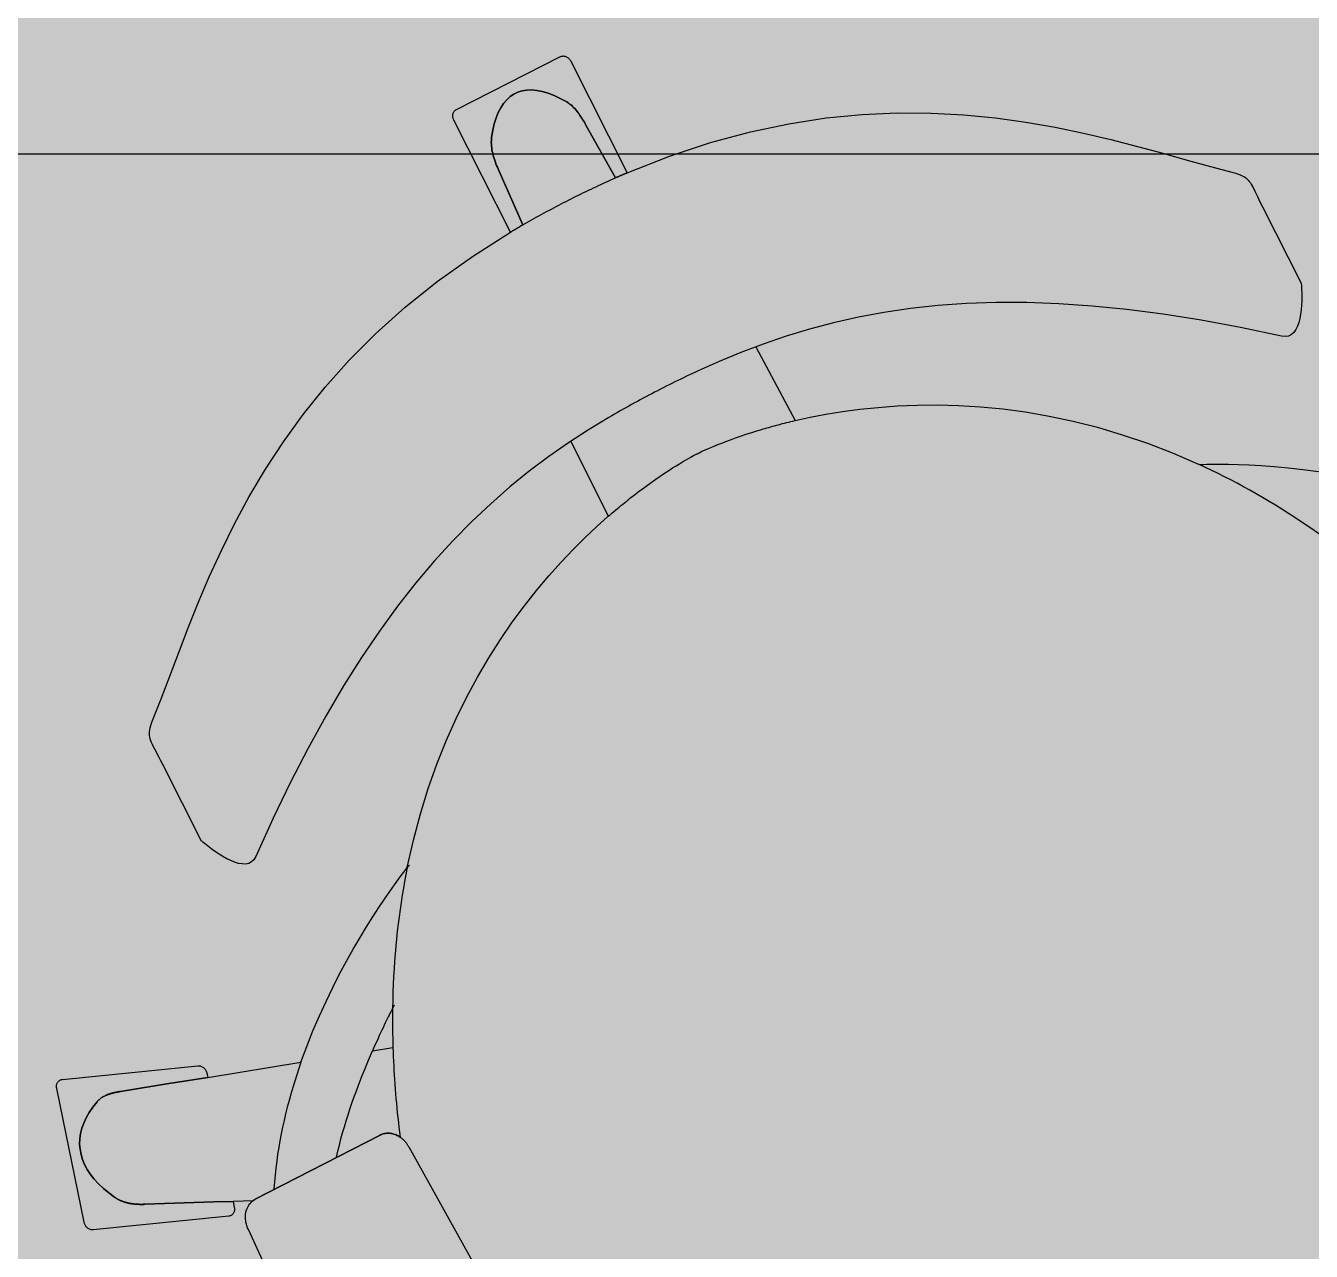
# Model space of a CAD drawing. Header units: metres. Extents: x -2.24 to 2.16, y -4.11 to 3.84.
# Drawn here: x 0.5037 to 0.9098, y 1.8633 to 2.2503 of the extents above; entities that cross this region are included whole.
import ezdxf

# ---------------------------------------------------------------- set-up
doc = ezdxf.new("R2010")
doc.units = ezdxf.units.M
doc.header["$MEASUREMENT"] = 0
for name, color, linetype in [('Poly-DimensionsInterior', 250, 'Continuous'), ('Poly-Furniture', 45, 'Continuous'), ('Poly-RoomsHatch', 161, 'Continuous')]:
    doc.layers.add(name, color=color, linetype=linetype)

msp = doc.modelspace()

# ---------------------------------------------------------------- hatches: boundary and pattern name
at = {"layer": 'Poly-RoomsHatch'}
h = msp.add_hatch(color=161, dxfattribs=at)
h.dxf.hatch_style = 1
h.paths.add_polyline_path([(-1.742447, 2.409847), (-1.742447, -1.724916), (-1.577356, -1.724916), (-1.577356, -2.413977), (1.660155, -2.413977), (1.660155, -1.733229), (1.660155, 2.409847)])

# ---------------------------------------------------------------- linework, layer by layer
at = {"layer": 'Poly-DimensionsInterior', "color": 250}
msp.add_lwpolyline([(0.192128, 2.209847), (1.610155, 2.209847), (1.610155, 2.309847)], dxfattribs=at)
at = {"layer": 'Poly-Furniture', "color": 45}
for points in [[(0.639772, 2.223884), (0.672604, 2.240526)], [(0.672604, 2.240526), (0.672783, 2.240606), (0.672967, 2.240666), (0.673155, 2.240707), (0.673346, 2.24073), (0.673539, 2.240734), (0.673732, 2.240721), (0.673925, 2.24069), (0.674117, 2.240643), (0.674307, 2.240579), (0.674494, 2.240499), (0.674676, 2.240404), (0.674853, 2.240293), (0.675024, 2.240168), (0.675188, 2.240029), (0.675344, 2.239876), (0.67549, 2.239709), (0.675627, 2.23953), (0.675752, 2.239338), (0.675865, 2.239134)], [(0.675865, 2.239134), (0.693745, 2.203859)], [(0.675865, 2.239134), (0.675865, 2.239134)], [(0.650886, 2.215039), (0.651251, 2.217262), (0.651723, 2.219312), (0.652302, 2.221188), (0.652984, 2.222888), (0.653769, 2.22441), (0.654655, 2.225754), (0.65564, 2.226917), (0.656723, 2.227897), (0.657902, 2.228694), (0.659175, 2.229306), (0.660541, 2.22973), (0.661998, 2.229967), (0.663545, 2.230013), (0.665179, 2.229867), (0.6669, 2.229528), (0.668705, 2.228995), (0.670592, 2.228265), (0.672562, 2.227337), (0.67461, 2.226209)], [(0.67461, 2.226209), (0.672562, 2.227337), (0.670592, 2.228265), (0.668705, 2.228995), (0.6669, 2.229528), (0.665179, 2.229867), (0.663545, 2.230013), (0.661998, 2.229967), (0.660541, 2.22973), (0.659175, 2.229306), (0.657902, 2.228694), (0.656723, 2.227897), (0.65564, 2.226916), (0.654655, 2.225754), (0.653769, 2.22441), (0.652984, 2.222888), (0.652302, 2.221188), (0.651724, 2.219312), (0.651251, 2.217262), (0.650886, 2.215039)], [(0.67461, 2.226209), (0.67502, 2.225953), (0.675417, 2.225676), (0.675802, 2.225378), (0.676175, 2.225061), (0.676538, 2.224726), (0.676889, 2.224375), (0.67723, 2.224009), (0.677562, 2.223629), (0.677884, 2.223237), (0.678197, 2.222833), (0.678502, 2.222419), (0.678798, 2.221997), (0.679087, 2.221567), (0.679369, 2.221132), (0.679644, 2.220691), (0.679913, 2.220248), (0.680176, 2.219802), (0.680433, 2.219355), (0.680686, 2.218909)], [(0.680686, 2.218908), (0.680433, 2.219355), (0.680176, 2.219802), (0.679913, 2.220247), (0.679644, 2.220691), (0.679369, 2.221132), (0.679087, 2.221567), (0.678798, 2.221997), (0.678502, 2.222419), (0.678197, 2.222833), (0.677884, 2.223237), (0.677562, 2.223629), (0.67723, 2.224009), (0.676889, 2.224375), (0.676538, 2.224726), (0.676175, 2.225061), (0.675802, 2.225378), (0.675417, 2.225676), (0.67502, 2.225953), (0.67461, 2.226209)], [(0.638968, 2.220431), (0.63887, 2.220643), (0.638789, 2.220857), (0.638725, 2.221073), (0.638677, 2.22129), (0.638645, 2.221506), (0.63863, 2.221721), (0.63863, 2.221933), (0.638646, 2.222141), (0.638676, 2.222344), (0.638722, 2.222542), (0.638783, 2.222733), (0.638858, 2.222916), (0.638948, 2.22309), (0.639052, 2.223253), (0.639169, 2.223406), (0.6393, 2.223547), (0.639444, 2.223674), (0.639602, 2.223787), (0.639772, 2.223884)], [(0.693745, 2.203859), (0.707102, 2.209091), (0.720057, 2.213372), (0.732618, 2.216766), (0.74479, 2.219339), (0.75658, 2.221156), (0.767994, 2.222283), (0.779039, 2.222785), (0.789721, 2.222728), (0.800047, 2.222178), (0.810023, 2.2212), (0.819656, 2.219859), (0.828951, 2.218221), (0.837916, 2.216352), (0.846556, 2.214317), (0.854879, 2.212181), (0.86289, 2.21001), (0.870597, 2.20787), (0.878005, 2.205826), (0.88512, 2.203944)], [(0.656866, 2.18512), (0.638968, 2.220431)], [(0.680686, 2.218909), (0.690064, 2.202268)], [(0.690064, 2.202268), (0.680686, 2.218908)], [(0.653161, 2.204537), (0.652926, 2.20507), (0.652698, 2.205609), (0.652476, 2.206153), (0.652263, 2.206701), (0.652059, 2.207252), (0.651865, 2.207806), (0.651684, 2.208363), (0.651515, 2.208922), (0.651361, 2.209482), (0.651223, 2.210043), (0.651101, 2.210604), (0.650998, 2.211165), (0.650914, 2.211726), (0.650851, 2.212285), (0.650809, 2.212841), (0.650791, 2.213396), (0.650796, 2.213947), (0.650828, 2.214495), (0.650886, 2.215039)], [(0.650886, 2.215039), (0.650828, 2.214495), (0.650797, 2.213947), (0.650791, 2.213396), (0.650809, 2.212841), (0.650851, 2.212284), (0.650914, 2.211726), (0.650998, 2.211165), (0.651101, 2.210604), (0.651223, 2.210043), (0.651361, 2.209482), (0.651515, 2.208922), (0.651684, 2.208363), (0.651865, 2.207806), (0.652059, 2.207252), (0.652263, 2.206701), (0.652476, 2.206153), (0.652698, 2.205609), (0.652926, 2.20507), (0.653161, 2.204537)], [(0.660792, 2.18743), (0.653161, 2.204537)], [(0.653161, 2.204537), (0.660792, 2.18743)], [(0.675215, 2.195245), (0.676007, 2.195645), (0.676798, 2.196042), (0.677588, 2.196435), (0.678376, 2.196825), (0.679164, 2.197212), (0.67995, 2.197595), (0.680736, 2.197975), (0.68152, 2.198351), (0.682303, 2.198725), (0.683085, 2.199094), (0.683865, 2.199461), (0.684644, 2.199824), (0.685423, 2.200183), (0.686199, 2.200539), (0.686975, 2.200892), (0.687749, 2.201241), (0.688522, 2.201587), (0.689294, 2.201929), (0.690064, 2.202268)], [(0.693745, 2.203859), (0.693552, 2.203778), (0.693358, 2.203696), (0.693165, 2.203614), (0.692972, 2.203532), (0.692778, 2.20345), (0.692585, 2.203368), (0.692391, 2.203285), (0.692198, 2.203202), (0.692004, 2.203118), (0.691811, 2.203034), (0.691617, 2.20295), (0.691423, 2.202866), (0.691229, 2.202782), (0.691035, 2.202697), (0.690841, 2.202612), (0.690647, 2.202526), (0.690453, 2.20244), (0.690258, 2.202354), (0.690064, 2.202268)], [(0.690064, 2.202268), (0.690258, 2.202354), (0.690453, 2.20244), (0.690647, 2.202526), (0.690841, 2.202611), (0.691035, 2.202697), (0.691229, 2.202781), (0.691423, 2.202866), (0.691617, 2.20295), (0.691811, 2.203034), (0.692004, 2.203118), (0.692198, 2.203202), (0.692392, 2.203285), (0.692585, 2.203368), (0.692778, 2.20345), (0.692972, 2.203532), (0.693165, 2.203614), (0.693358, 2.203696), (0.693552, 2.203778), (0.693745, 2.203859)], [(0.88512, 2.203944), (0.885971, 2.203712), (0.886731, 2.203471), (0.887408, 2.203217), (0.888013, 2.202945), (0.888553, 2.202648), (0.889039, 2.202323), (0.889478, 2.201964), (0.88988, 2.201566), (0.890254, 2.201124), (0.890608, 2.200632), (0.890952, 2.200086), (0.891295, 2.19948), (0.891645, 2.198809), (0.892012, 2.198068), (0.892404, 2.197252), (0.89283, 2.196356), (0.8933, 2.195374), (0.893823, 2.194302), (0.894406, 2.193134)], [(0.660792, 2.18743), (0.661519, 2.187851), (0.662251, 2.18827), (0.662985, 2.188689), (0.663723, 2.189106), (0.664465, 2.189523), (0.66521, 2.189938), (0.665959, 2.190352), (0.666711, 2.190765), (0.667466, 2.191178), (0.668225, 2.191589), (0.668987, 2.191999), (0.669753, 2.192408), (0.670523, 2.192816), (0.671296, 2.193224), (0.672073, 2.19363), (0.672853, 2.194035), (0.673636, 2.194439), (0.674424, 2.194842), (0.675215, 2.195245)], [(0.894406, 2.193134), (0.90666, 2.168959)], [(0.894406, 2.193134), (0.894406, 2.193134)], [(0.543768, 2.03092), (0.546454, 2.03776), (0.549186, 2.044933), (0.552021, 2.052404), (0.555014, 2.06014), (0.558221, 2.068107), (0.561698, 2.076273), (0.565501, 2.084602), (0.569685, 2.093062), (0.574307, 2.101618), (0.579421, 2.110238), (0.585085, 2.118888), (0.591354, 2.127534), (0.598284, 2.136142), (0.60593, 2.144679), (0.614349, 2.153111), (0.623596, 2.161405), (0.633727, 2.169527), (0.644799, 2.177443), (0.656866, 2.18512)], [(0.660792, 2.18743), (0.660582, 2.187311), (0.660372, 2.187191), (0.660163, 2.18707), (0.659954, 2.18695), (0.659746, 2.186829), (0.659538, 2.186709), (0.65933, 2.186587), (0.659123, 2.186466), (0.658916, 2.186345), (0.658709, 2.186223), (0.658503, 2.186101), (0.658297, 2.185979), (0.658091, 2.185857), (0.657886, 2.185735), (0.657681, 2.185612), (0.657477, 2.185489), (0.657273, 2.185366), (0.657069, 2.185243), (0.656866, 2.18512)], [(0.656866, 2.18512), (0.657069, 2.185243), (0.657273, 2.185366), (0.657477, 2.185489), (0.657681, 2.185612), (0.657886, 2.185735), (0.658091, 2.185857), (0.658297, 2.185979), (0.658503, 2.186101), (0.658709, 2.186223), (0.658916, 2.186345), (0.659123, 2.186466), (0.65933, 2.186587), (0.659538, 2.186708), (0.659746, 2.186829), (0.659954, 2.18695), (0.660163, 2.18707), (0.660372, 2.187191), (0.660582, 2.187311), (0.660792, 2.18743)], [(0.90666, 2.168959), (0.906673, 2.168811), (0.906705, 2.16839), (0.906747, 2.167728), (0.906787, 2.166861), (0.906817, 2.165822), (0.906826, 2.164645), (0.906804, 2.163364), (0.906741, 2.162013), (0.906627, 2.160626), (0.906451, 2.159237), (0.906204, 2.157879), (0.905876, 2.156587), (0.905457, 2.155395), (0.904936, 2.154337), (0.904303, 2.153446), (0.903549, 2.152757), (0.902663, 2.152303), (0.901635, 2.152118), (0.900456, 2.152237)], [(0.900456, 2.152237), (0.88746, 2.154978), (0.875003, 2.157287), (0.863059, 2.159179), (0.851606, 2.160668), (0.84062, 2.161767), (0.830078, 2.162492), (0.819956, 2.162856), (0.810231, 2.162873), (0.80088, 2.162558), (0.791878, 2.161924), (0.783202, 2.160987), (0.77483, 2.15976), (0.766737, 2.158258), (0.7589, 2.156495), (0.751295, 2.154484), (0.743899, 2.152241), (0.736689, 2.149778), (0.72964, 2.147112), (0.72273, 2.144255)], [(0.73433, 2.148914), (0.746775, 2.125615)], [(0.72273, 2.144255), (0.721788, 2.143848), (0.720847, 2.143437), (0.719909, 2.143022), (0.718973, 2.142605), (0.718038, 2.142184), (0.717105, 2.14176), (0.716175, 2.141333), (0.715245, 2.140903), (0.714318, 2.14047), (0.713392, 2.140034), (0.712468, 2.139595), (0.711546, 2.139153), (0.710624, 2.138708), (0.709705, 2.138261), (0.708786, 2.13781), (0.707869, 2.137357), (0.706954, 2.136901), (0.706039, 2.136442), (0.705126, 2.135981)], [(0.705126, 2.135981), (0.704213, 2.135516), (0.7033, 2.135049), (0.702388, 2.134578), (0.701476, 2.134104), (0.700564, 2.133627), (0.699654, 2.133147), (0.698743, 2.132663), (0.697834, 2.132176), (0.696926, 2.131686), (0.696019, 2.131192), (0.695112, 2.130696), (0.694208, 2.130195), (0.693305, 2.129691), (0.692403, 2.129184), (0.691503, 2.128674), (0.690605, 2.12816), (0.689709, 2.127642), (0.688815, 2.127121), (0.687923, 2.126597)], [(0.74677, 2.125612), (0.751482, 2.126643), (0.756474, 2.127598), (0.761736, 2.128456), (0.767258, 2.129196), (0.77303, 2.129798), (0.779042, 2.130239), (0.785283, 2.130499), (0.791745, 2.130555), (0.798416, 2.130388), (0.805287, 2.129976), (0.812347, 2.129298), (0.819586, 2.128331), (0.826995, 2.127056), (0.834564, 2.125451), (0.842281, 2.123495), (0.850138, 2.121167), (0.858124, 2.118444), (0.866229, 2.115307), (0.874442, 2.111734)], [(0.687923, 2.126597), (0.681536, 2.122711), (0.675219, 2.118601), (0.668971, 2.114238), (0.662788, 2.109597), (0.656669, 2.104649), (0.650611, 2.099367), (0.644612, 2.093725), (0.63867, 2.087694), (0.632782, 2.081249), (0.626947, 2.074361), (0.621161, 2.067004), (0.615424, 2.05915), (0.609732, 2.050773), (0.604083, 2.041844), (0.598474, 2.032337), (0.592905, 2.022225), (0.587372, 2.011479), (0.581873, 2.000075), (0.576406, 1.987983)], [(0.735002, 2.122464), (0.735559, 2.122633), (0.736124, 2.122801), (0.736696, 2.12297), (0.737274, 2.123139), (0.73786, 2.123308), (0.738452, 2.123476), (0.739051, 2.123644), (0.739658, 2.123812), (0.740271, 2.12398), (0.74089, 2.124146), (0.741517, 2.124313), (0.74215, 2.124478), (0.74279, 2.124643), (0.743437, 2.124807), (0.744091, 2.12497), (0.744751, 2.125132), (0.745417, 2.125294), (0.74609, 2.125454), (0.74677, 2.125612)], [(0.715586, 2.115027), (0.715645, 2.115057), (0.715818, 2.115145), (0.716106, 2.115287), (0.716506, 2.115482), (0.717017, 2.115725), (0.717638, 2.116013), (0.718367, 2.116343), (0.719202, 2.116713), (0.720142, 2.117118), (0.721186, 2.117557), (0.722333, 2.118025), (0.723579, 2.11852), (0.724925, 2.119038), (0.726369, 2.119576), (0.727909, 2.120132), (0.729544, 2.120702), (0.731272, 2.121282), (0.733092, 2.121871), (0.735002, 2.122464)], [(0.675954, 2.119095), (0.687753, 2.0954)], [(0.698105, 2.103762), (0.699713, 2.104952), (0.701264, 2.106072), (0.702755, 2.107123), (0.704181, 2.108105), (0.70554, 2.109019), (0.706829, 2.109865), (0.708043, 2.110644), (0.709179, 2.111358), (0.710234, 2.112006), (0.711205, 2.112589), (0.712089, 2.113107), (0.712881, 2.113563), (0.713578, 2.113955), (0.714178, 2.114285), (0.714676, 2.114554), (0.715069, 2.114762), (0.715354, 2.114909), (0.715528, 2.114998), (0.715586, 2.115027)], [(0.874442, 2.111734), (0.874721, 2.111747), (0.875538, 2.111777), (0.876867, 2.111811), (0.878678, 2.111838), (0.880944, 2.111843), (0.883637, 2.111814), (0.886729, 2.111739), (0.890193, 2.111604), (0.894, 2.111397), (0.898122, 2.111104), (0.902532, 2.110714), (0.907201, 2.110213), (0.912102, 2.109588), (0.917207, 2.108827), (0.922488, 2.107917), (0.927917, 2.106845), (0.933466, 2.105599), (0.939107, 2.104165), (0.944812, 2.10253)], [(0.912846, 2.089434), (0.910789, 2.090875), (0.908735, 2.092285), (0.906684, 2.093664), (0.904636, 2.095012), (0.902593, 2.096329), (0.900553, 2.097617), (0.898517, 2.098874), (0.896485, 2.100102), (0.894458, 2.1013), (0.892434, 2.10247), (0.890415, 2.10361), (0.888401, 2.104722), (0.886392, 2.105806), (0.884387, 2.106862), (0.882388, 2.10789), (0.880393, 2.108892), (0.878404, 2.109866), (0.876421, 2.110813), (0.874442, 2.111734)], [(0.687756, 2.095394), (0.688335, 2.095897), (0.688911, 2.096393), (0.689483, 2.096881), (0.690052, 2.097363), (0.690617, 2.097837), (0.691179, 2.098305), (0.691737, 2.098765), (0.692292, 2.099219), (0.692842, 2.099666), (0.693388, 2.100106), (0.69393, 2.100539), (0.694468, 2.100965), (0.695002, 2.101384), (0.695531, 2.101797), (0.696055, 2.102203), (0.696575, 2.102603), (0.69709, 2.102996), (0.6976, 2.103382), (0.698105, 2.103762)], [(0.624225, 1.984454), (0.626162, 1.993128), (0.628382, 2.001463), (0.630863, 2.009463), (0.633583, 2.017133), (0.636518, 2.024475), (0.639648, 2.031496), (0.642948, 2.038198), (0.646398, 2.044587), (0.649973, 2.050667), (0.653653, 2.056441), (0.657415, 2.061915), (0.661235, 2.067092), (0.665093, 2.071977), (0.668965, 2.076575), (0.672828, 2.080888), (0.676662, 2.084923), (0.680443, 2.088682), (0.684148, 2.092171), (0.687756, 2.095394)], [(0.546997, 2.01704), (0.5464, 2.018201), (0.545844, 2.019256), (0.54533, 2.020216), (0.54486, 2.02109), (0.544434, 2.021889), (0.544053, 2.022623), (0.543719, 2.023302), (0.543434, 2.023937), (0.543197, 2.024537), (0.54301, 2.025114), (0.542874, 2.025677), (0.542791, 2.026236), (0.542761, 2.026803), (0.542786, 2.027386), (0.542866, 2.027997), (0.543003, 2.028646), (0.543199, 2.029342), (0.543453, 2.030097), (0.543768, 2.03092)], [(0.55925, 1.992865), (0.546997, 2.01704)], [(0.576406, 1.987983), (0.575804, 1.986961), (0.575048, 1.986242), (0.574158, 1.985796), (0.573156, 1.985595), (0.572063, 1.985612), (0.570902, 1.985817), (0.569692, 1.986183), (0.568456, 1.986682), (0.567216, 1.987286), (0.565992, 1.987965), (0.564805, 1.988693), (0.563678, 1.989441), (0.562632, 1.99018), (0.561688, 1.990883), (0.560868, 1.991522), (0.560192, 1.992067), (0.559683, 1.992492), (0.559362, 1.992767), (0.55925, 1.992865)], [(0.59065, 1.922991), (0.592496, 1.928019), (0.594444, 1.932909), (0.596475, 1.937652), (0.59857, 1.942235), (0.600708, 1.946649), (0.60287, 1.950881), (0.605037, 1.954922), (0.607188, 1.958759), (0.609305, 1.962383), (0.611366, 1.965782), (0.613354, 1.968945), (0.615248, 1.971862), (0.617028, 1.974521), (0.618675, 1.976912), (0.620169, 1.979023), (0.621491, 1.980843), (0.62262, 1.982363), (0.623538, 1.98357), (0.624225, 1.984454)], [(0.624225, 1.984454), (0.6238, 1.982302), (0.623394, 1.98013), (0.623006, 1.977938), (0.622637, 1.975725), (0.622288, 1.973493), (0.621958, 1.97124), (0.621648, 1.968966), (0.621358, 1.966673), (0.621089, 1.964358), (0.62084, 1.962024), (0.620613, 1.959668), (0.620408, 1.957292), (0.620224, 1.954894), (0.620063, 1.952476), (0.619924, 1.950037), (0.619808, 1.947577), (0.619716, 1.945096), (0.619647, 1.942594), (0.619602, 1.94007)], [(0.624829, 1.985211), (0.624828, 1.985208), (0.624823, 1.985202), (0.624814, 1.985191), (0.624802, 1.985176), (0.624786, 1.985157), (0.624768, 1.985134), (0.624745, 1.985106), (0.62472, 1.985074), (0.624691, 1.985038), (0.624659, 1.984998), (0.624624, 1.984954), (0.624585, 1.984906), (0.624543, 1.984853), (0.624498, 1.984797), (0.62445, 1.984736), (0.624398, 1.984672), (0.624343, 1.984603), (0.624286, 1.98453), (0.624225, 1.984454)], [(0.624225, 1.984454), (0.624225, 1.984454)], [(0.619597, 1.940067), (0.619422, 1.939727), (0.619224, 1.93934), (0.619005, 1.938907), (0.618765, 1.93843), (0.618504, 1.937909), (0.618225, 1.937345), (0.617927, 1.93674), (0.617611, 1.936095), (0.61728, 1.93541), (0.616932, 1.934687), (0.61657, 1.933927), (0.616195, 1.933131), (0.615806, 1.932301), (0.615406, 1.931436), (0.614994, 1.930538), (0.614573, 1.929609), (0.614142, 1.928649), (0.613703, 1.927659), (0.613256, 1.926641)], [(0.6196, 1.940061), (0.619591, 1.939422), (0.619584, 1.938781), (0.619578, 1.938139), (0.619574, 1.937495), (0.619572, 1.936851), (0.619571, 1.936205), (0.619572, 1.935557), (0.619574, 1.934908), (0.619578, 1.934258), (0.619584, 1.933607), (0.619591, 1.932954), (0.6196, 1.932299), (0.619611, 1.931644), (0.619623, 1.930987), (0.619636, 1.930329), (0.619651, 1.929669), (0.619668, 1.929008), (0.619686, 1.928346), (0.619706, 1.927682)], [(0.619602, 1.94007), (0.619597, 1.940067)], [(0.620116, 1.941056), (0.620115, 1.941053), (0.62011, 1.941044), (0.620102, 1.94103), (0.620092, 1.94101), (0.620079, 1.940985), (0.620062, 1.940954), (0.620043, 1.940918), (0.620021, 1.940876), (0.619996, 1.940829), (0.619969, 1.940776), (0.619938, 1.940718), (0.619905, 1.940655), (0.61987, 1.940587), (0.619831, 1.940513), (0.61979, 1.940435), (0.619747, 1.940351), (0.619701, 1.940262), (0.619653, 1.940169), (0.619602, 1.94007)], [(0.601867, 1.893009), (0.602308, 1.894934), (0.602779, 1.896858), (0.60328, 1.898778), (0.603808, 1.900692), (0.60436, 1.902597), (0.604934, 1.904489), (0.605527, 1.906367), (0.606137, 1.908226), (0.606761, 1.910064), (0.607398, 1.911878), (0.608043, 1.913665), (0.608696, 1.915422), (0.609354, 1.917147), (0.610013, 1.918836), (0.610672, 1.920486), (0.611328, 1.922095), (0.61198, 1.923659), (0.612623, 1.925175), (0.613256, 1.926641)], [(0.613256, 1.926641), (0.619706, 1.927682)], [(0.619706, 1.927682), (0.619755, 1.926249), (0.619812, 1.924811), (0.619876, 1.923366), (0.619948, 1.921915), (0.620027, 1.920457), (0.620114, 1.918993), (0.620209, 1.917523), (0.620312, 1.916046), (0.620422, 1.914563), (0.620541, 1.913074), (0.620667, 1.911578), (0.620802, 1.910076), (0.620944, 1.908567), (0.621095, 1.907051), (0.621254, 1.90553), (0.621421, 1.904001), (0.621597, 1.902466), (0.62178, 1.900925), (0.621973, 1.899377)], [(0.515266, 1.917608), (0.55808, 1.921915)], [(0.55808, 1.921915), (0.558281, 1.921926), (0.558481, 1.921918), (0.55868, 1.921891), (0.558876, 1.921847), (0.559069, 1.921785), (0.559258, 1.921707), (0.559442, 1.921613), (0.559619, 1.921504), (0.55979, 1.921381), (0.559954, 1.921244), (0.560108, 1.921095), (0.560253, 1.920934), (0.560388, 1.920761), (0.560512, 1.920578), (0.560624, 1.920385), (0.560723, 1.920183), (0.560808, 1.919972), (0.560878, 1.919754), (0.560933, 1.919529)], [(0.561205, 1.918232), (0.590645, 1.922988)], [(0.590645, 1.922988), (0.589965, 1.921015), (0.589303, 1.919023), (0.588663, 1.917013), (0.588043, 1.914987), (0.587447, 1.912945), (0.586874, 1.910887), (0.586326, 1.908814), (0.585805, 1.906726), (0.58531, 1.904625), (0.584844, 1.902511), (0.584407, 1.900385), (0.584002, 1.898246), (0.583627, 1.896096), (0.583286, 1.893936), (0.582979, 1.891766), (0.582707, 1.889586), (0.582472, 1.887398), (0.582273, 1.885201), (0.582114, 1.882997)], [(0.590645, 1.922988), (0.590645, 1.922988), (0.590645, 1.922988), (0.590645, 1.922989), (0.590645, 1.922989), (0.590645, 1.922989), (0.590645, 1.92299), (0.590644, 1.92299), (0.590644, 1.92299), (0.590644, 1.922991), (0.590645, 1.922991), (0.590645, 1.922991), (0.590645, 1.922992), (0.590645, 1.922992), (0.590646, 1.922992), (0.590646, 1.922992), (0.590647, 1.922992), (0.590648, 1.922992), (0.590649, 1.922991), (0.59065, 1.922991)], [(0.513487, 1.91476), (0.51345, 1.914986), (0.513431, 1.915208), (0.513428, 1.915426), (0.513442, 1.915639), (0.513472, 1.915846), (0.513517, 1.916046), (0.513578, 1.916237), (0.513652, 1.91642), (0.513741, 1.916594), (0.513843, 1.916757), (0.513957, 1.916909), (0.514084, 1.917048), (0.514222, 1.917175), (0.514372, 1.917287), (0.514532, 1.917384), (0.514702, 1.917466), (0.514881, 1.917531), (0.515069, 1.917579), (0.515266, 1.917608)], [(0.561197, 1.918236), (0.550353, 1.916479)], [(0.550353, 1.916479), (0.561205, 1.918232)], [(0.560933, 1.919529), (0.561197, 1.918236)], [(0.560933, 1.919529), (0.560933, 1.919529)], [(0.522159, 1.87249), (0.513487, 1.91476)], [(0.530268, 1.913023), (0.530244, 1.913016), (0.53022, 1.913008), (0.530197, 1.913001), (0.530173, 1.912993), (0.53015, 1.912986), (0.530126, 1.912978), (0.530103, 1.912971), (0.53008, 1.912963), (0.530057, 1.912955), (0.530034, 1.912947), (0.53001, 1.912939), (0.529987, 1.912931), (0.529964, 1.912924), (0.529942, 1.912916), (0.529919, 1.912908), (0.529896, 1.9129), (0.529873, 1.912892), (0.529851, 1.912884), (0.529828, 1.912877)], [(0.530268, 1.913023), (0.530245, 1.913016), (0.530222, 1.913009), (0.530199, 1.913002), (0.530176, 1.912995), (0.530153, 1.912987), (0.53013, 1.91298), (0.530107, 1.912972), (0.530084, 1.912965), (0.53006, 1.912957), (0.530037, 1.912949), (0.530014, 1.912941), (0.529991, 1.912933), (0.529968, 1.912925), (0.529945, 1.912917), (0.529921, 1.912909), (0.529898, 1.912901), (0.529875, 1.912893), (0.529852, 1.912885), (0.529828, 1.912877)], [(0.529828, 1.912877), (0.529852, 1.912885), (0.529875, 1.912893), (0.529898, 1.912901), (0.529921, 1.912909), (0.529945, 1.912917), (0.529968, 1.912925), (0.529991, 1.912933), (0.530014, 1.912941), (0.530037, 1.912949), (0.53006, 1.912957), (0.530084, 1.912965), (0.530107, 1.912972), (0.53013, 1.91298), (0.530153, 1.912987), (0.530176, 1.912995), (0.530199, 1.913002), (0.530222, 1.913009), (0.530245, 1.913016), (0.530268, 1.913023)], [(0.530482, 1.913094), (0.530471, 1.91309), (0.530459, 1.913087), (0.530448, 1.913083), (0.530437, 1.91308), (0.530425, 1.913076), (0.530414, 1.913073), (0.530402, 1.913069), (0.530391, 1.913066), (0.53038, 1.913062), (0.530368, 1.913059), (0.530357, 1.913055), (0.530346, 1.913051), (0.530334, 1.913047), (0.530323, 1.913044), (0.530312, 1.91304), (0.530301, 1.913036), (0.53029, 1.913031), (0.530279, 1.913027), (0.530268, 1.913023)], [(0.530268, 1.913023), (0.530279, 1.913027), (0.53029, 1.913031), (0.530301, 1.913036), (0.530312, 1.91304), (0.530323, 1.913044), (0.530334, 1.913047), (0.530346, 1.913051), (0.530357, 1.913055), (0.530368, 1.913059), (0.53038, 1.913062), (0.530391, 1.913066), (0.530402, 1.913069), (0.530414, 1.913073), (0.530425, 1.913076), (0.530437, 1.91308), (0.530448, 1.913083), (0.530459, 1.913087), (0.530471, 1.91309), (0.530482, 1.913094)], [(0.531056, 1.913254), (0.531025, 1.913246), (0.530995, 1.913238), (0.530965, 1.91323), (0.530934, 1.913222), (0.530904, 1.913214), (0.530874, 1.913205), (0.530843, 1.913197), (0.530813, 1.913189), (0.530783, 1.91318), (0.530753, 1.913172), (0.530723, 1.913164), (0.530692, 1.913155), (0.530662, 1.913147), (0.530632, 1.913138), (0.530602, 1.913129), (0.530572, 1.91312), (0.530542, 1.913112), (0.530512, 1.913103), (0.530482, 1.913094)], [(0.531056, 1.913254), (0.531025, 1.913246), (0.530995, 1.913238), (0.530965, 1.91323), (0.530934, 1.913222), (0.530904, 1.913214), (0.530874, 1.913205), (0.530843, 1.913197), (0.530813, 1.913189), (0.530783, 1.91318), (0.530753, 1.913172), (0.530723, 1.913164), (0.530692, 1.913155), (0.530662, 1.913147), (0.530632, 1.913138), (0.530602, 1.913129), (0.530572, 1.91312), (0.530542, 1.913112), (0.530512, 1.913103), (0.530482, 1.913094)], [(0.530482, 1.913094), (0.530512, 1.913103), (0.530542, 1.913112), (0.530572, 1.91312), (0.530602, 1.913129), (0.530632, 1.913138), (0.530662, 1.913147), (0.530692, 1.913155), (0.530723, 1.913164), (0.530753, 1.913172), (0.530783, 1.91318), (0.530813, 1.913189), (0.530843, 1.913197), (0.530874, 1.913205), (0.530904, 1.913214), (0.530934, 1.913222), (0.530965, 1.91323), (0.530995, 1.913238), (0.531025, 1.913246), (0.531056, 1.913254)], [(0.531729, 1.91342), (0.531694, 1.913412), (0.531658, 1.913403), (0.531623, 1.913395), (0.531587, 1.913387), (0.531551, 1.913378), (0.531516, 1.91337), (0.53148, 1.913361), (0.531445, 1.913353), (0.531409, 1.913344), (0.531373, 1.913335), (0.531338, 1.913326), (0.531302, 1.913318), (0.531267, 1.913309), (0.531231, 1.9133), (0.531196, 1.913291), (0.531161, 1.913282), (0.531126, 1.913273), (0.531091, 1.913264), (0.531056, 1.913254)], [(0.531056, 1.913254), (0.531091, 1.913264), (0.531126, 1.913273), (0.531161, 1.913282), (0.531196, 1.913291), (0.531231, 1.9133), (0.531267, 1.913309), (0.531302, 1.913318), (0.531338, 1.913326), (0.531373, 1.913335), (0.531409, 1.913344), (0.531445, 1.913353), (0.53148, 1.913361), (0.531516, 1.91337), (0.531551, 1.913378), (0.531587, 1.913387), (0.531623, 1.913395), (0.531658, 1.913403), (0.531694, 1.913412), (0.531729, 1.91342)], [(0.532354, 1.913554), (0.532321, 1.913548), (0.532288, 1.913542), (0.532254, 1.913535), (0.532221, 1.913529), (0.532188, 1.913522), (0.532155, 1.913516), (0.532122, 1.913509), (0.532089, 1.913502), (0.532056, 1.913495), (0.532023, 1.913488), (0.53199, 1.913481), (0.531957, 1.913474), (0.531924, 1.913466), (0.531892, 1.913459), (0.531859, 1.913451), (0.531827, 1.913444), (0.531794, 1.913436), (0.531761, 1.913428), (0.531729, 1.91342)], [(0.532354, 1.913554), (0.532321, 1.913547), (0.532289, 1.91354), (0.532256, 1.913533), (0.532223, 1.913526), (0.53219, 1.913519), (0.532157, 1.913512), (0.532124, 1.913505), (0.532091, 1.913498), (0.532058, 1.913491), (0.532025, 1.913484), (0.531992, 1.913476), (0.531959, 1.913469), (0.531926, 1.913462), (0.531894, 1.913455), (0.531861, 1.913448), (0.531828, 1.913441), (0.531795, 1.913434), (0.531762, 1.913427), (0.531729, 1.91342)], [(0.531729, 1.91342), (0.531762, 1.913427), (0.531795, 1.913434), (0.531828, 1.913441), (0.531861, 1.913448), (0.531894, 1.913455), (0.531926, 1.913462), (0.531959, 1.913469), (0.531992, 1.913476), (0.532025, 1.913484), (0.532058, 1.913491), (0.532091, 1.913498), (0.532124, 1.913505), (0.532157, 1.913512), (0.53219, 1.913519), (0.532223, 1.913526), (0.532256, 1.913533), (0.532289, 1.91354), (0.532321, 1.913547), (0.532354, 1.913554)], [(0.532482, 1.913581), (0.532476, 1.913579), (0.53247, 1.913577), (0.532463, 1.913575), (0.532457, 1.913573), (0.53245, 1.913572), (0.532443, 1.91357), (0.532437, 1.913569), (0.53243, 1.913567), (0.532423, 1.913566), (0.532416, 1.913564), (0.532409, 1.913563), (0.532402, 1.913562), (0.532395, 1.91356), (0.532388, 1.913559), (0.532381, 1.913558), (0.532375, 1.913557), (0.532368, 1.913556), (0.532361, 1.913555), (0.532354, 1.913554)], [(0.532354, 1.913554), (0.532361, 1.913555), (0.532368, 1.913556), (0.532375, 1.913557), (0.532381, 1.913558), (0.532388, 1.913559), (0.532395, 1.91356), (0.532402, 1.913562), (0.532409, 1.913563), (0.532416, 1.913564), (0.532423, 1.913566), (0.53243, 1.913567), (0.532437, 1.913569), (0.532443, 1.91357), (0.53245, 1.913572), (0.532457, 1.913573), (0.532463, 1.913575), (0.53247, 1.913577), (0.532476, 1.913579), (0.532482, 1.913581)], [(0.532482, 1.913581), (0.532544, 1.913592), (0.532606, 1.913604), (0.532668, 1.913616), (0.532729, 1.913627), (0.532791, 1.913638), (0.532853, 1.913649), (0.532915, 1.91366), (0.532977, 1.913671), (0.533039, 1.913681), (0.5331, 1.913692), (0.533162, 1.913702), (0.533224, 1.913713), (0.533286, 1.913723), (0.533347, 1.913733), (0.533409, 1.913744), (0.533471, 1.913754), (0.533532, 1.913765), (0.533594, 1.913775), (0.533655, 1.913786)], [(0.533658, 1.91378), (0.533597, 1.91377), (0.533535, 1.91376), (0.533473, 1.91375), (0.533411, 1.91374), (0.533349, 1.91373), (0.533287, 1.91372), (0.533226, 1.91371), (0.533164, 1.913699), (0.533102, 1.913689), (0.53304, 1.913678), (0.532978, 1.913668), (0.532916, 1.913657), (0.532855, 1.913646), (0.532793, 1.913635), (0.532731, 1.913625), (0.532669, 1.913614), (0.532607, 1.913603), (0.532544, 1.913592), (0.532482, 1.913581)], [(0.532482, 1.913581), (0.532544, 1.913592), (0.532607, 1.913603), (0.532669, 1.913614), (0.532731, 1.913625), (0.532793, 1.913635), (0.532855, 1.913646), (0.532916, 1.913657), (0.532978, 1.913668), (0.53304, 1.913678), (0.533102, 1.913689), (0.533164, 1.913699), (0.533226, 1.91371), (0.533287, 1.91372), (0.533349, 1.91373), (0.533411, 1.91374), (0.533473, 1.91375), (0.533535, 1.91376), (0.533597, 1.91377), (0.533658, 1.91378)], [(0.533655, 1.913786), (0.549563, 1.916354)], [(0.549563, 1.916354), (0.533658, 1.91378)], [(0.533658, 1.91378), (0.549563, 1.916354)], [(0.550353, 1.916479), (0.549563, 1.916354)], [(0.549563, 1.916354), (0.550353, 1.916479)], [(0.526261, 1.910557), (0.524922, 1.908877), (0.523771, 1.907194), (0.522806, 1.90551), (0.522026, 1.903827), (0.521429, 1.902147), (0.521016, 1.900474), (0.520784, 1.898809), (0.520733, 1.897155), (0.520862, 1.895515), (0.521169, 1.89389), (0.521653, 1.892284), (0.522314, 1.890699), (0.52315, 1.889136), (0.52416, 1.887599), (0.525343, 1.886091), (0.526699, 1.884612), (0.528225, 1.883167), (0.52992, 1.881757), (0.531785, 1.880384)], [(0.531785, 1.880384), (0.52992, 1.881757), (0.528225, 1.883167), (0.526699, 1.884612), (0.525343, 1.886091), (0.52416, 1.887599), (0.52315, 1.889136), (0.522314, 1.890699), (0.521653, 1.892284), (0.521169, 1.89389), (0.520862, 1.895515), (0.520733, 1.897155), (0.520784, 1.898809), (0.521016, 1.900474), (0.521429, 1.902147), (0.522026, 1.903827), (0.522806, 1.90551), (0.523771, 1.907194), (0.524922, 1.908877), (0.526261, 1.910557)], [(0.529293, 1.912666), (0.529111, 1.912589), (0.528932, 1.912509), (0.528754, 1.912425), (0.528578, 1.912338), (0.528404, 1.912248), (0.528233, 1.912154), (0.528064, 1.912056), (0.527898, 1.911954), (0.527734, 1.911849), (0.527573, 1.91174), (0.527414, 1.911626), (0.527259, 1.911508), (0.527106, 1.911386), (0.526957, 1.91126), (0.526811, 1.911129), (0.526668, 1.910993), (0.526529, 1.910852), (0.526393, 1.910707), (0.526261, 1.910557)], [(0.526261, 1.910557), (0.526393, 1.910707), (0.526529, 1.910852), (0.526668, 1.910993), (0.526811, 1.911129), (0.526957, 1.91126), (0.527106, 1.911386), (0.527259, 1.911508), (0.527414, 1.911626), (0.527573, 1.91174), (0.527734, 1.911849), (0.527898, 1.911954), (0.528064, 1.912056), (0.528233, 1.912154), (0.528404, 1.912248), (0.528578, 1.912338), (0.528754, 1.912425), (0.528932, 1.912509), (0.529111, 1.912589), (0.529293, 1.912666)], [(0.529751, 1.912852), (0.529726, 1.912843), (0.529702, 1.912833), (0.529678, 1.912823), (0.529654, 1.912814), (0.529629, 1.912804), (0.529605, 1.912795), (0.529581, 1.912785), (0.529557, 1.912776), (0.529533, 1.912766), (0.529509, 1.912757), (0.529485, 1.912747), (0.529461, 1.912738), (0.529437, 1.912728), (0.529413, 1.912718), (0.529389, 1.912708), (0.529365, 1.912698), (0.529341, 1.912688), (0.529317, 1.912677), (0.529293, 1.912666)], [(0.529751, 1.912852), (0.529726, 1.912843), (0.529702, 1.912833), (0.529678, 1.912823), (0.529654, 1.912814), (0.529629, 1.912804), (0.529605, 1.912795), (0.529581, 1.912785), (0.529557, 1.912776), (0.529533, 1.912766), (0.529509, 1.912757), (0.529485, 1.912747), (0.529461, 1.912738), (0.529437, 1.912728), (0.529413, 1.912718), (0.529389, 1.912708), (0.529365, 1.912698), (0.529341, 1.912688), (0.529317, 1.912677), (0.529293, 1.912666)], [(0.529293, 1.912666), (0.529317, 1.912677), (0.529341, 1.912688), (0.529365, 1.912698), (0.529389, 1.912708), (0.529413, 1.912718), (0.529437, 1.912728), (0.529461, 1.912738), (0.529485, 1.912747), (0.529509, 1.912757), (0.529533, 1.912766), (0.529557, 1.912776), (0.529581, 1.912785), (0.529605, 1.912795), (0.529629, 1.912804), (0.529654, 1.912814), (0.529678, 1.912823), (0.529702, 1.912833), (0.529726, 1.912843), (0.529751, 1.912852)], [(0.529828, 1.912877), (0.529825, 1.912875), (0.529822, 1.912873), (0.529818, 1.912872), (0.529815, 1.91287), (0.529811, 1.912868), (0.529808, 1.912866), (0.529804, 1.912865), (0.5298, 1.912863), (0.529796, 1.912862), (0.529792, 1.91286), (0.529788, 1.912859), (0.529783, 1.912858), (0.529779, 1.912856), (0.529775, 1.912855), (0.52977, 1.912854), (0.529765, 1.912854), (0.529761, 1.912853), (0.529756, 1.912853), (0.529751, 1.912852)], [(0.529751, 1.912852), (0.529755, 1.912854), (0.52976, 1.912855), (0.529764, 1.912856), (0.529768, 1.912858), (0.529773, 1.912859), (0.529777, 1.91286), (0.529781, 1.912862), (0.529785, 1.912863), (0.52979, 1.912865), (0.529794, 1.912866), (0.529798, 1.912868), (0.529802, 1.912869), (0.529806, 1.91287), (0.529809, 1.912872), (0.529813, 1.912873), (0.529817, 1.912874), (0.529821, 1.912875), (0.529825, 1.912876), (0.529828, 1.912877)], [(0.576236, 1.879751), (0.615717, 1.90003)], [(0.615717, 1.90003), (0.576236, 1.879751)], [(0.615717, 1.90003), (0.61603, 1.900177), (0.616349, 1.900302), (0.616673, 1.900406), (0.617002, 1.900489), (0.617334, 1.90055), (0.617669, 1.900591), (0.618006, 1.900612), (0.618345, 1.900612), (0.618685, 1.900593), (0.619025, 1.900554), (0.619365, 1.900496), (0.619703, 1.900419), (0.620039, 1.900323), (0.620372, 1.900209), (0.620702, 1.900078), (0.621028, 1.899928), (0.621348, 1.899761), (0.621664, 1.899577), (0.621973, 1.899377)], [(0.621973, 1.899377), (0.621664, 1.899577), (0.621348, 1.899761), (0.621028, 1.899928), (0.620702, 1.900078), (0.620372, 1.900209), (0.620039, 1.900323), (0.619703, 1.900419), (0.619365, 1.900496), (0.619025, 1.900554), (0.618685, 1.900593), (0.618345, 1.900612), (0.618006, 1.900612), (0.617669, 1.900591), (0.617334, 1.90055), (0.617002, 1.900489), (0.616673, 1.900406), (0.616349, 1.900302), (0.61603, 1.900177), (0.615717, 1.90003)], [(0.621973, 1.899377), (0.622144, 1.899256), (0.622312, 1.899131), (0.622479, 1.899), (0.622642, 1.898864), (0.622803, 1.898723), (0.622961, 1.898577), (0.623116, 1.898426), (0.623268, 1.898271), (0.623416, 1.89811), (0.623561, 1.897945), (0.623703, 1.897775), (0.623841, 1.8976), (0.623975, 1.897421), (0.624105, 1.897237), (0.624231, 1.897049), (0.624353, 1.896856), (0.624471, 1.896659), (0.624584, 1.896458), (0.624693, 1.896252)], [(0.624693, 1.896252), (0.704503, 1.752753)], [(0.531785, 1.880384), (0.531899, 1.880306), (0.532014, 1.88023), (0.532129, 1.880156), (0.532244, 1.880083), (0.532361, 1.880012), (0.532477, 1.879943), (0.532594, 1.879875), (0.532712, 1.879809), (0.53283, 1.879744), (0.532949, 1.879681), (0.533068, 1.879619), (0.533187, 1.879559), (0.533308, 1.879501), (0.533428, 1.879444), (0.533549, 1.879389), (0.53367, 1.879335), (0.533792, 1.879283), (0.533915, 1.879232), (0.534037, 1.879183)], [(0.534037, 1.879183), (0.533915, 1.879232), (0.533792, 1.879283), (0.53367, 1.879335), (0.533549, 1.879389), (0.533428, 1.879444), (0.533308, 1.879501), (0.533187, 1.879559), (0.533068, 1.879619), (0.532949, 1.879681), (0.53283, 1.879744), (0.532712, 1.879809), (0.532594, 1.879875), (0.532477, 1.879943), (0.532361, 1.880012), (0.532244, 1.880083), (0.532129, 1.880156), (0.532014, 1.88023), (0.531899, 1.880306), (0.531785, 1.880384)], [(0.534037, 1.879183), (0.534048, 1.879178), (0.534058, 1.879174), (0.534068, 1.879169), (0.534079, 1.879165), (0.534089, 1.879161), (0.534099, 1.879156), (0.53411, 1.879152), (0.53412, 1.879148), (0.534131, 1.879144), (0.534141, 1.87914), (0.534151, 1.879136), (0.534162, 1.879132), (0.534172, 1.879128), (0.534183, 1.879124), (0.534193, 1.879121), (0.534204, 1.879117), (0.534214, 1.879114), (0.534225, 1.879111), (0.534236, 1.879108)], [(0.534236, 1.879108), (0.534225, 1.879111), (0.534214, 1.879114), (0.534204, 1.879117), (0.534193, 1.879121), (0.534183, 1.879124), (0.534172, 1.879128), (0.534162, 1.879132), (0.534151, 1.879136), (0.534141, 1.87914), (0.534131, 1.879144), (0.53412, 1.879148), (0.53411, 1.879152), (0.534099, 1.879156), (0.534089, 1.879161), (0.534079, 1.879165), (0.534068, 1.879169), (0.534058, 1.879174), (0.534048, 1.879178), (0.534037, 1.879183)], [(0.534236, 1.879108), (0.534354, 1.879062), (0.534472, 1.879018), (0.53459, 1.878975), (0.534709, 1.878934), (0.534828, 1.878894), (0.534947, 1.878856), (0.535067, 1.878819), (0.535186, 1.878783), (0.535306, 1.878748), (0.535426, 1.878715), (0.535546, 1.878682), (0.535667, 1.878651), (0.535788, 1.878621), (0.535908, 1.878592), (0.536029, 1.878564), (0.53615, 1.878537), (0.536272, 1.878511), (0.536393, 1.878486), (0.536515, 1.878461)], [(0.536515, 1.878461), (0.536393, 1.878486), (0.536272, 1.878511), (0.53615, 1.878537), (0.536029, 1.878564), (0.535908, 1.878592), (0.535788, 1.878621), (0.535667, 1.878651), (0.535546, 1.878682), (0.535426, 1.878715), (0.535306, 1.878748), (0.535186, 1.878783), (0.535067, 1.878819), (0.534947, 1.878856), (0.534828, 1.878894), (0.534709, 1.878934), (0.53459, 1.878975), (0.534472, 1.879018), (0.534354, 1.879062), (0.534236, 1.879108)], [(0.536852, 1.878403), (0.536515, 1.878461)], [(0.536515, 1.878461), (0.536532, 1.878458), (0.53655, 1.878455), (0.536568, 1.878452), (0.536586, 1.878449), (0.536603, 1.878446), (0.536621, 1.878443), (0.536639, 1.87844), (0.536657, 1.878437), (0.536674, 1.878434), (0.536692, 1.878431), (0.53671, 1.878428), (0.536728, 1.878425), (0.536746, 1.878422), (0.536763, 1.878419), (0.536781, 1.878416), (0.536799, 1.878413), (0.536817, 1.87841), (0.536834, 1.878407), (0.536852, 1.878403)], [(0.536852, 1.878403), (0.536834, 1.878407), (0.536817, 1.87841), (0.536799, 1.878413), (0.536781, 1.878416), (0.536763, 1.878419), (0.536746, 1.878422), (0.536728, 1.878425), (0.53671, 1.878428), (0.536692, 1.878431), (0.536674, 1.878434), (0.536657, 1.878437), (0.536639, 1.87844), (0.536621, 1.878443), (0.536603, 1.878446), (0.536586, 1.878449), (0.536568, 1.878452), (0.53655, 1.878455), (0.536532, 1.878458), (0.536515, 1.878461)], [(0.536852, 1.878403), (0.536878, 1.878399), (0.536904, 1.878394), (0.53693, 1.878389), (0.536956, 1.878385), (0.536982, 1.87838), (0.537008, 1.878376), (0.537034, 1.878372), (0.537059, 1.878368), (0.537085, 1.878364), (0.537111, 1.87836), (0.537137, 1.878357), (0.537163, 1.878353), (0.537189, 1.87835), (0.537215, 1.878347), (0.537241, 1.878344), (0.537267, 1.878341), (0.537293, 1.878338), (0.537318, 1.878335), (0.537344, 1.878332)], [(0.537344, 1.878332), (0.537318, 1.878335), (0.537292, 1.878338), (0.537267, 1.878341), (0.537241, 1.878344), (0.537215, 1.878348), (0.537189, 1.878351), (0.537162, 1.878355), (0.537136, 1.878359), (0.53711, 1.878363), (0.537084, 1.878367), (0.537058, 1.878371), (0.537032, 1.878375), (0.537006, 1.878379), (0.53698, 1.878383), (0.536954, 1.878387), (0.536929, 1.878391), (0.536903, 1.878395), (0.536878, 1.878399), (0.536852, 1.878403)], [(0.537344, 1.878332), (0.537373, 1.878328), (0.537402, 1.878323), (0.53743, 1.878319), (0.537459, 1.878314), (0.537488, 1.87831), (0.537517, 1.878306), (0.537546, 1.878302), (0.537575, 1.878298), (0.537604, 1.878295), (0.537633, 1.878291), (0.537662, 1.878287), (0.537691, 1.878284), (0.53772, 1.87828), (0.537749, 1.878277), (0.537778, 1.878273), (0.537807, 1.87827), (0.537836, 1.878267), (0.537865, 1.878263), (0.537894, 1.87826)], [(0.537894, 1.87826), (0.537865, 1.878263), (0.537836, 1.878267), (0.537807, 1.87827), (0.537778, 1.878273), (0.537749, 1.878277), (0.53772, 1.87828), (0.537691, 1.878284), (0.537662, 1.878287), (0.537633, 1.878291), (0.537604, 1.878295), (0.537575, 1.878298), (0.537546, 1.878302), (0.537517, 1.878306), (0.537488, 1.87831), (0.537459, 1.878314), (0.53743, 1.878319), (0.537402, 1.878323), (0.537373, 1.878328), (0.537344, 1.878332)], [(0.537894, 1.87826), (0.538042, 1.878245), (0.53819, 1.878231), (0.538338, 1.878218), (0.538486, 1.878206), (0.538634, 1.878196), (0.538781, 1.878186), (0.538929, 1.878177), (0.539077, 1.878169), (0.539225, 1.878162), (0.539373, 1.878156), (0.53952, 1.878151), (0.539668, 1.878147), (0.539815, 1.878144), (0.539962, 1.878142), (0.540109, 1.878141), (0.540255, 1.878141), (0.540402, 1.878141), (0.540548, 1.878142), (0.540693, 1.878145)], [(0.540693, 1.878145), (0.540548, 1.878142), (0.540402, 1.878141), (0.540255, 1.878141), (0.540109, 1.878141), (0.539962, 1.878142), (0.539815, 1.878144), (0.539668, 1.878147), (0.53952, 1.878151), (0.539373, 1.878156), (0.539225, 1.878162), (0.539077, 1.878169), (0.538929, 1.878177), (0.538781, 1.878186), (0.538634, 1.878196), (0.538486, 1.878206), (0.538338, 1.878218), (0.53819, 1.878231), (0.538042, 1.878245), (0.537894, 1.87826)], [(0.541292, 1.878166), (0.541262, 1.878165), (0.541231, 1.878164), (0.5412, 1.878162), (0.541168, 1.878161), (0.541137, 1.87816), (0.541106, 1.878158), (0.541075, 1.878157), (0.541043, 1.878156), (0.541012, 1.878155), (0.54098, 1.878153), (0.540949, 1.878152), (0.540917, 1.878151), (0.540885, 1.87815), (0.540853, 1.878149), (0.540821, 1.878148), (0.54079, 1.878147), (0.540758, 1.878146), (0.540725, 1.878145), (0.540693, 1.878145)], [(0.540693, 1.878145), (0.540725, 1.878145), (0.540756, 1.878145), (0.540787, 1.878145), (0.540819, 1.878146), (0.54085, 1.878146), (0.540881, 1.878146), (0.540913, 1.878147), (0.540944, 1.878147), (0.540975, 1.878147), (0.541007, 1.878148), (0.541038, 1.878149), (0.54107, 1.878149), (0.541101, 1.87815), (0.541133, 1.878151), (0.541164, 1.878152), (0.541196, 1.878153), (0.541227, 1.878154), (0.541259, 1.878156), (0.54129, 1.878157)], [(0.54129, 1.878157), (0.563091, 1.878888)], [(0.563091, 1.878888), (0.541292, 1.878166)], [(0.563091, 1.878888), (0.569228, 1.879091)], [(0.569228, 1.879091), (0.563091, 1.878888)], [(0.569601, 1.877265), (0.569639, 1.877038), (0.569659, 1.876815), (0.569662, 1.876596), (0.569648, 1.876383), (0.569618, 1.876176), (0.569573, 1.875976), (0.569513, 1.875783), (0.569438, 1.8756), (0.56935, 1.875426), (0.569248, 1.875263), (0.569134, 1.875111), (0.569007, 1.874971), (0.568869, 1.874845), (0.56872, 1.874732), (0.56856, 1.874635), (0.56839, 1.874553), (0.56821, 1.874488), (0.568022, 1.87444), (0.567825, 1.874411)], [(0.575504, 1.879295), (0.569228, 1.879091)], [(0.569228, 1.879091), (0.569601, 1.877265)], [(0.574051, 1.870247), (0.5738, 1.870779), (0.57359, 1.871318), (0.573417, 1.871861), (0.573283, 1.872406), (0.573187, 1.872951), (0.573128, 1.873494), (0.573105, 1.874031), (0.573119, 1.874562), (0.573168, 1.875083), (0.573253, 1.875593), (0.573371, 1.87609), (0.573524, 1.87657), (0.573711, 1.877032), (0.57393, 1.877473), (0.574182, 1.877892), (0.574466, 1.878286), (0.574781, 1.878653), (0.575127, 1.87899), (0.575504, 1.879295)], [(0.575504, 1.879295), (0.57554, 1.879322), (0.575577, 1.879348), (0.575614, 1.879374), (0.575651, 1.8794), (0.575688, 1.879426), (0.575725, 1.879451), (0.575763, 1.879476), (0.575801, 1.879501), (0.575839, 1.879525), (0.575878, 1.879549), (0.575916, 1.879573), (0.575955, 1.879596), (0.575995, 1.879619), (0.576034, 1.879642), (0.576074, 1.879664), (0.576114, 1.879686), (0.576155, 1.879708), (0.576195, 1.87973), (0.576236, 1.879751)], [(0.576236, 1.879751), (0.576195, 1.87973), (0.576155, 1.879708), (0.576114, 1.879686), (0.576074, 1.879664), (0.576034, 1.879642), (0.575995, 1.879619), (0.575955, 1.879596), (0.575916, 1.879573), (0.575878, 1.879549), (0.575839, 1.879525), (0.575801, 1.879501), (0.575763, 1.879476), (0.575725, 1.879451), (0.575688, 1.879426), (0.575651, 1.8794), (0.575614, 1.879374), (0.575577, 1.879348), (0.57554, 1.879322), (0.575504, 1.879295)], [(0.525006, 1.870102), (0.524806, 1.870091), (0.524606, 1.870099), (0.524408, 1.870127), (0.524212, 1.870172), (0.52402, 1.870234), (0.523831, 1.870313), (0.523648, 1.870407), (0.52347, 1.870517), (0.523299, 1.87064), (0.523136, 1.870777), (0.522982, 1.870927), (0.522837, 1.871088), (0.522702, 1.871261), (0.522578, 1.871444), (0.522467, 1.871637), (0.522368, 1.871838), (0.522283, 1.872048), (0.522213, 1.872266), (0.522159, 1.87249)], [(0.567825, 1.874411), (0.525006, 1.870102)], [(0.641321, 1.722994), (0.574051, 1.870247)]]:
    msp.add_lwpolyline(points, dxfattribs=at)

doc.saveas('drawing.dxf')
